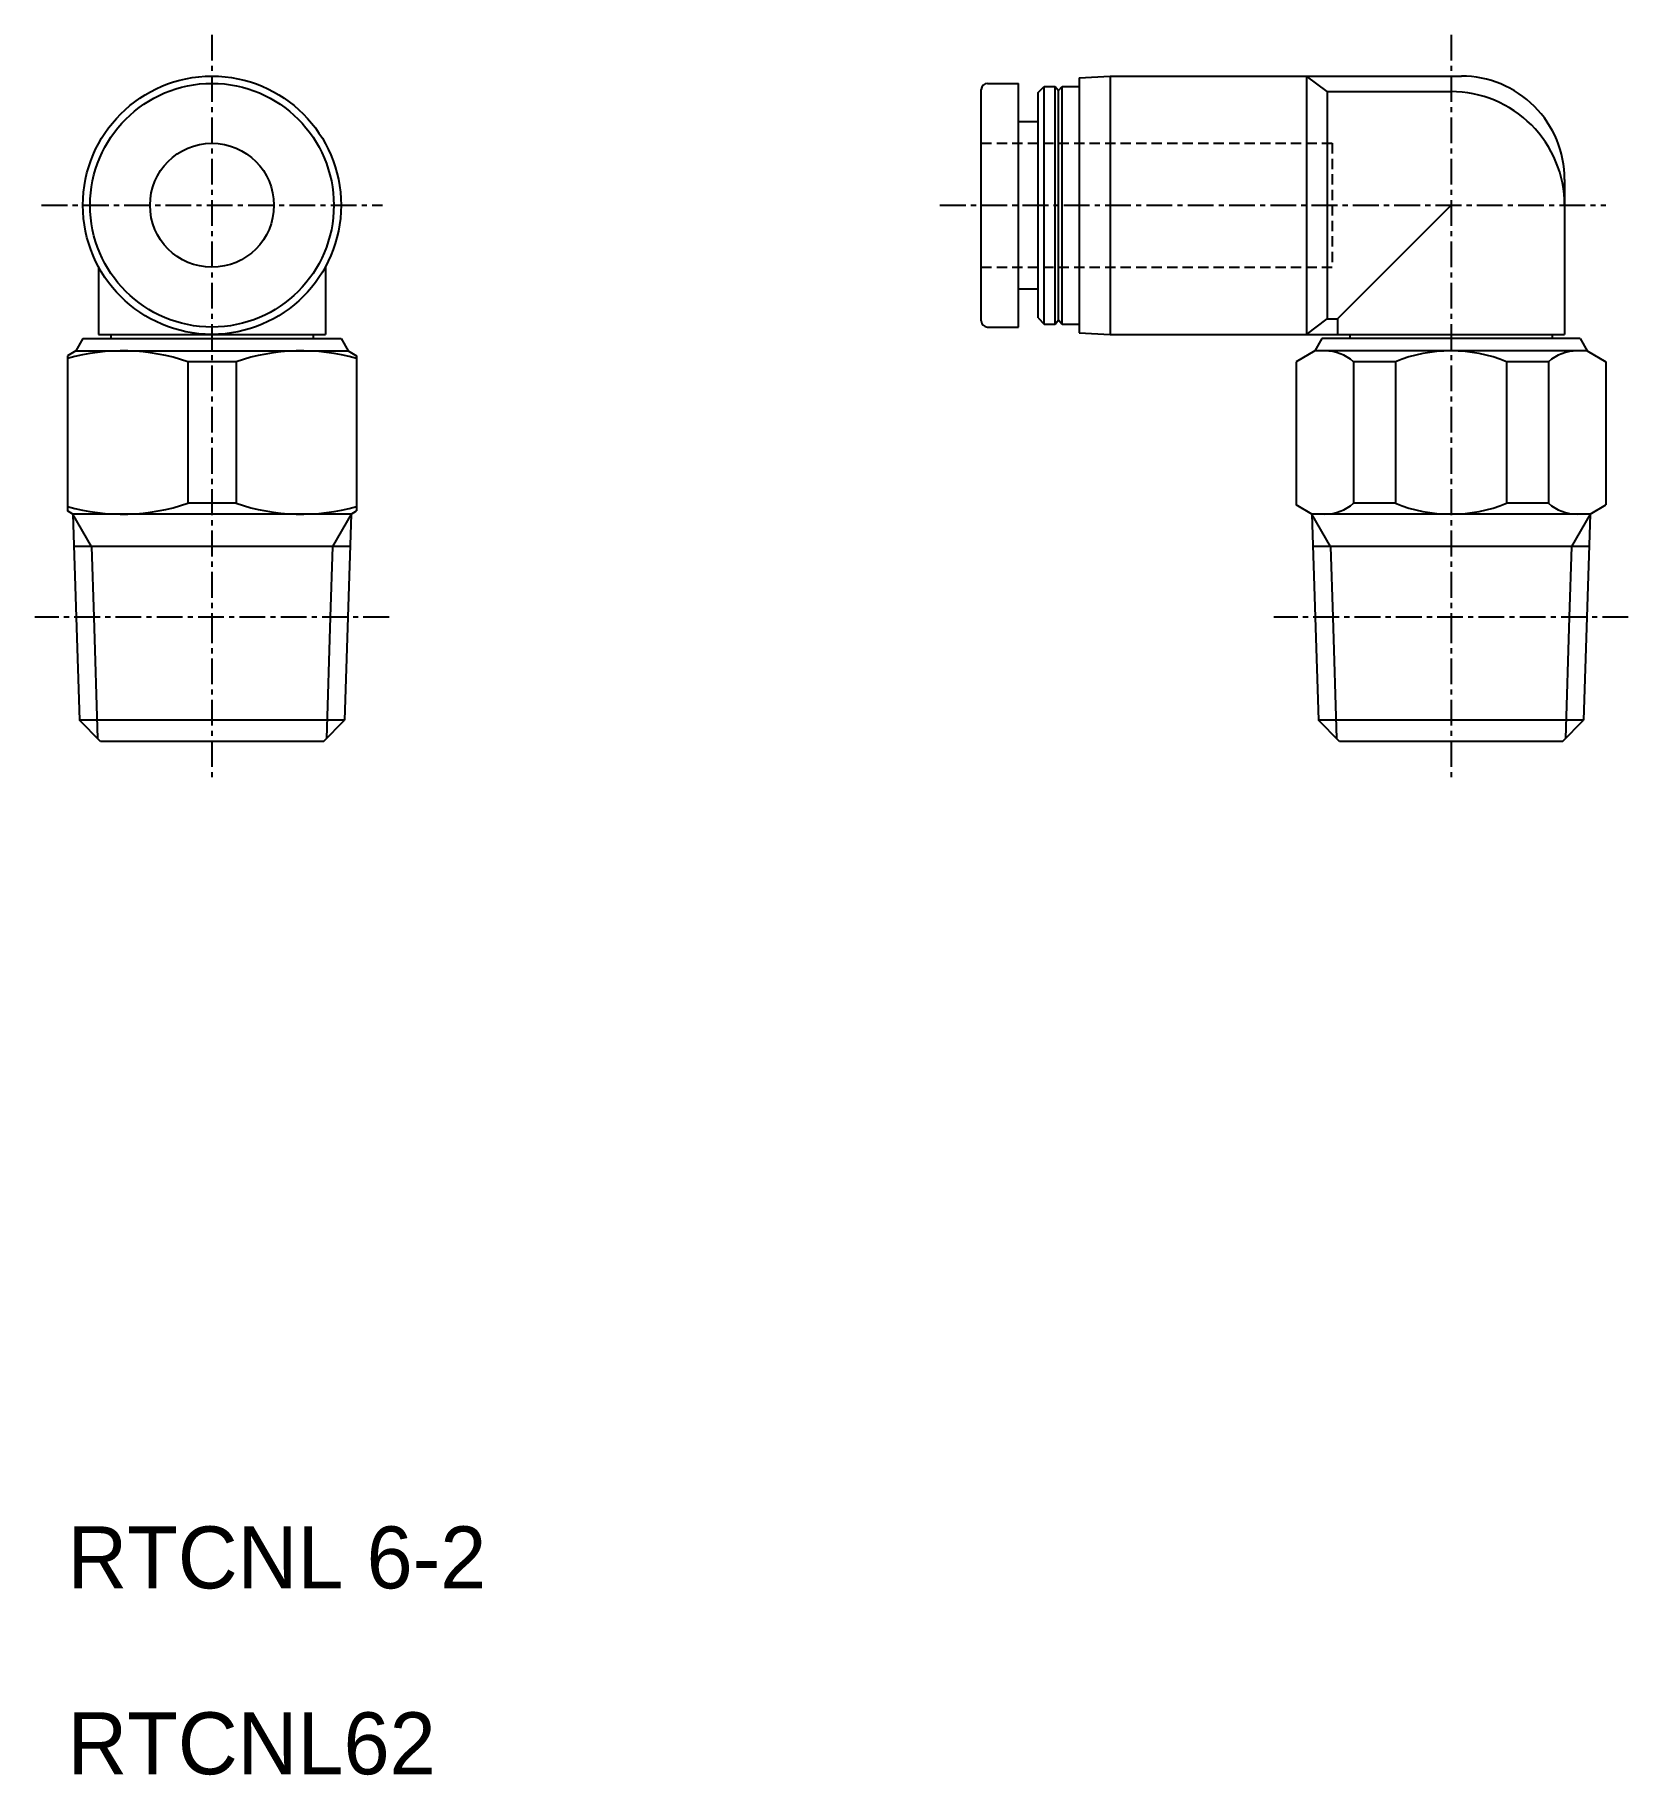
# Model space of a CAD drawing. Extents: x -1.6 to 75.6, y 0 to 84.2.
import ezdxf

# ---------------------------------------------------------------- set-up
doc = ezdxf.new("R2010")
doc.units = 0
doc.linetypes.add('CENTER', pattern=[2, 1.25, -0.25, 0.25, -0.25])
doc.linetypes.add('DASHED', pattern=[0.75, 0.5, -0.25])
doc.layers.get('0').update_dxf_attribs({"linetype": 'CONTINUOUS'})
doc.layers.add('CENTER', color=1, linetype='CENTER')

msp = doc.modelspace()

# ---------------------------------------------------------------- linework, layer by layer
at = {"color": 7, "linetype": 'CONTINUOUS'}
for p, q in [((44.54999, 81.849991), (46.04999, 81.849991)), ((46.04999, 70.050003), (46.04999, 81.849991)), ((49, 82.121385), (50.49999, 82.199995)), ((49, 82.121384), (49, 69.77861)), ((50.5, 82.199997), (67.5, 82.199997)), ((50.5, 82.199997), (50.5, 69.699997)), ((60, 82.199997), (60, 69.699997)), ((61.00001, 81.450003), (60.00001, 82.200003)), ((44.25, 70.349991), (44.25, 81.550003)), ((47, 81.399986), (47.30001, 81.700001)), ((47, 70.5), (47, 81.399994)), ((47.29999, 70.199997), (47.29999, 81.699997)), ((47.29999, 81.699997), (47.82501, 81.699997)), ((47.82501, 70.199997), (47.82501, 81.699997)), ((47.82501, 81.699995), (48, 81.5)), ((48, 81.499983), (48.17501, 81.700001)), ((48, 70.399994), (48, 81.5)), ((48.17499, 70.199997), (48.17499, 81.699997)), ((48.17499, 81.699997), (49, 81.699997)), ((61, 81.449997), (61, 70.449997)), ((61, 81.449997), (67, 81.449997)), ((46.04999, 80), (47, 80)), ((72.5, 77.199997), (72.5, 69.699997)), ((61.5, 70.449986), (67.00001, 75.950003)), ((1.5, 72.981415), (1.5, 69.699997)), ((12.5, 72.981415), (12.5, 69.699997)), ((46.04999, 71.899994), (47, 71.899994)), ((44.54999, 70.050003), (46.04999, 70.050003)), ((47.00001, 70.499996), (47.3, 70.200003)), ((47.29999, 70.199997), (47.82501, 70.199997)), ((47.82499, 70.199993), (48, 70.400011)), ((47.99999, 70.399983), (48.17499, 70.199988)), ((48.17499, 70.199997), (49, 70.199997)), ((60.00001, 69.700001), (61.00001, 70.450001)), ((61, 70.449997), (61.5, 70.449997)), ((61.5, 70.449997), (61.5, 69.699997)), ((0.75, 69.500007), (0.40359, 68.900009)), ((0.75, 69.5), (13.25, 69.5)), ((1.5, 69.699997), (12.5, 69.699997)), ((2.10001, 69.699997), (2.10001, 69.5)), ((11.89999, 69.699997), (11.89999, 69.5)), ((13.25001, 69.49999), (13.59641, 68.899999)), ((49.00001, 69.778608), (50.5, 69.699998)), ((50.5, 69.699997), (72.5, 69.699997)), ((60.74999, 69.499998), (60.40358, 68.900007)), ((73.25, 69.5), (60.75, 69.5)), ((62.10001, 69.699997), (62.10001, 69.5)), ((71.89999, 69.699997), (71.89999, 69.5)), ((73.25, 69.50001), (73.59641, 68.900006)), ((0.4036, 68.899999), (0, 68.666979)), ((0, 68.666977), (0, 61.152992)), ((0.40358, 68.900015), (13.59643, 68.900007)), ((8.16815, 68.378319), (5.83185, 68.378319)), ((5.83185, 68.378319), (5.83185, 61.521438)), ((8.16815, 68.378319), (8.16815, 61.521438)), ((13.59641, 68.900001), (14, 68.666992)), ((14, 68.666992), (14, 61.153007)), ((60.40358, 68.899997), (59.49999, 68.378306)), ((59.5, 68.378311), (59.5, 61.441673)), ((73.5964, 68.900009), (60.40359, 68.900001)), ((64.30743, 68.378311), (62.28412, 68.378311)), ((62.28412, 68.378311), (62.28412, 61.521469)), ((64.30743, 68.378311), (64.30743, 61.521469)), ((71.71588, 68.378311), (69.69257, 68.378311)), ((69.69257, 68.378311), (69.69257, 61.521477)), ((71.71588, 68.378311), (71.71588, 61.521477)), ((73.59641, 68.899999), (74.5, 68.378309)), ((74.5, 68.378311), (74.5, 61.441673)), ((8.16815, 61.521438), (5.83185, 61.521438)), ((64.30743, 61.521466), (62.28412, 61.521464)), ((71.71588, 61.521474), (69.69256, 61.521472)), ((0.26499, 61), (0, 61.152992)), ((0.26556, 60.99968), (0.42149, 56.010005)), ((13.73442, 60.999679), (0.26558, 60.999679)), ((13.73442, 60.999678), (13.5785, 56.009994)), ((13.73499, 61.000001), (14, 61.153005)), ((60.265, 60.999995), (59.5, 61.441668)), ((60.26557, 60.999682), (60.42149, 56.010007)), ((73.73442, 60.999679), (60.26558, 60.999679)), ((73.73442, 60.999683), (73.5785, 56.01)), ((73.73499, 61.000007), (74.49999, 61.441681)), ((13.68544, 59.432197), (0.31456, 59.432197)), ((73.68544, 59.432197), (60.31456, 59.432197)), ((0.42149, 56.010005), (0.57734, 51.022648)), ((13.5785, 56.009994), (13.42264, 51.022645)), ((60.42149, 56.010007), (60.57735, 51.022649)), ((73.5785, 56.01), (73.42264, 51.022651)), ((1.6, 50), (0.57735, 51.022649)), ((13.42264, 51.022644), (0.57736, 51.022644)), ((12.4, 50), (13.42265, 51.022649)), ((61.6, 50.000003), (60.57735, 51.022651)), ((73.42264, 51.022644), (60.57736, 51.022644)), ((72.4, 50.000002), (73.42264, 51.022651)), ((12.39999, 50), (1.60001, 50)), ((72.39999, 50), (61.60001, 50))]:
    msp.add_line(p, q, dxfattribs=at)
at = {"color": 3, "linetype": 'DASHED'}
for p, q in [((44.25, 78.949997), (61.25001, 78.949997)), ((61.25001, 78.949997), (61.25001, 72.949997)), ((44.25, 72.949997), (61.25001, 72.949997))]:
    msp.add_line(p, q, dxfattribs=at)
at = {"color": 3, "linetype": 'CONTINUOUS'}
for p, q in [((1.17054, 59.4322), (0.26556, 60.999678)), ((13.73443, 60.999673), (12.82944, 59.432196)), ((61.17055, 59.432196), (60.26557, 60.999673)), ((73.73442, 60.999676), (72.82944, 59.432198)), ((1.17055, 59.432204), (1.2775, 56.010001)), ((12.82945, 59.432193), (12.7225, 56.009998)), ((61.17056, 59.432206), (61.2775, 56.010003)), ((72.82945, 59.432199), (72.7225, 56.010004)), ((1.2775, 56.010001), (1.46096, 50.139034)), ((12.7225, 56.009998), (12.53904, 50.139031)), ((61.2775, 56.010003), (61.46097, 50.139036)), ((72.7225, 56.010004), (72.53904, 50.139037))]:
    msp.add_line(p, q, dxfattribs=at)
at = {"color": 7, "linetype": 'CONTINUOUS'}
for radius in [6.25, 5.899994, 3]:
    msp.add_circle((7, 75.949997), radius, dxfattribs=at)
for centre, radius, start, end in [((44.54999, 81.550003), 0.3, 90, 180), ((67.5, 77.199997), 5, 0, 90.000002), ((67, 75.949997), 5.5, 0, 90.000003), ((44.54999, 70.349991), 0.3, 180, 270), ((2.66592, 59.032791), 9.867211, 71.285496, 105.67497), ((11.33408, 59.032791), 9.867211, 74.325025, 108.71451), ((60.89206, 66.781891), 2.118106, 48.911987, 90), ((67, 61.690536), 7.209457, 68.069645, 111.93035), ((73.10794, 66.781891), 2.118106, 90, 131.08801), ((2.66592, 70.866958), 9.867211, 254.32503, 288.7145), ((11.33408, 70.866958), 9.867211, 251.28549, 285.67497), ((60.89206, 63.117889), 2.118106, 270.00008, 311.08808), ((67, 68.209251), 7.209457, 248.06972, 291.93042), ((73.10794, 63.117905), 2.118106, 228.91206, 270.00008)]:
    msp.add_arc(centre, radius, start, end, dxfattribs=at)
at = {"layer": 'CENTER', "color": 1, "linetype": 'CENTER'}
for p, q in [((7, 84.199997), (7, 56.010002)), ((67, 84.199997), (67, 56.010002)), ((-1.25, 75.949997), (15.25, 75.949997)), ((42.25, 75.949997), (74.5, 75.949997)), ((15.57948, 56.010002), (-1.57948, 56.010002)), ((7, 56.010002), (7, 48.222236)), ((75.57948, 56.010002), (58.42052, 56.010002)), ((67, 56.010002), (67, 48.222236))]:
    msp.add_line(p, q, dxfattribs=at)

# ---------------------------------------------------------------- texts
for s, p in [('RTCNL 6-2', (0, 9)), ('RTCNL62', (0, 0))]:
    msp.add_text(s, height=3).set_placement(p)

doc.saveas('drawing.dxf')
